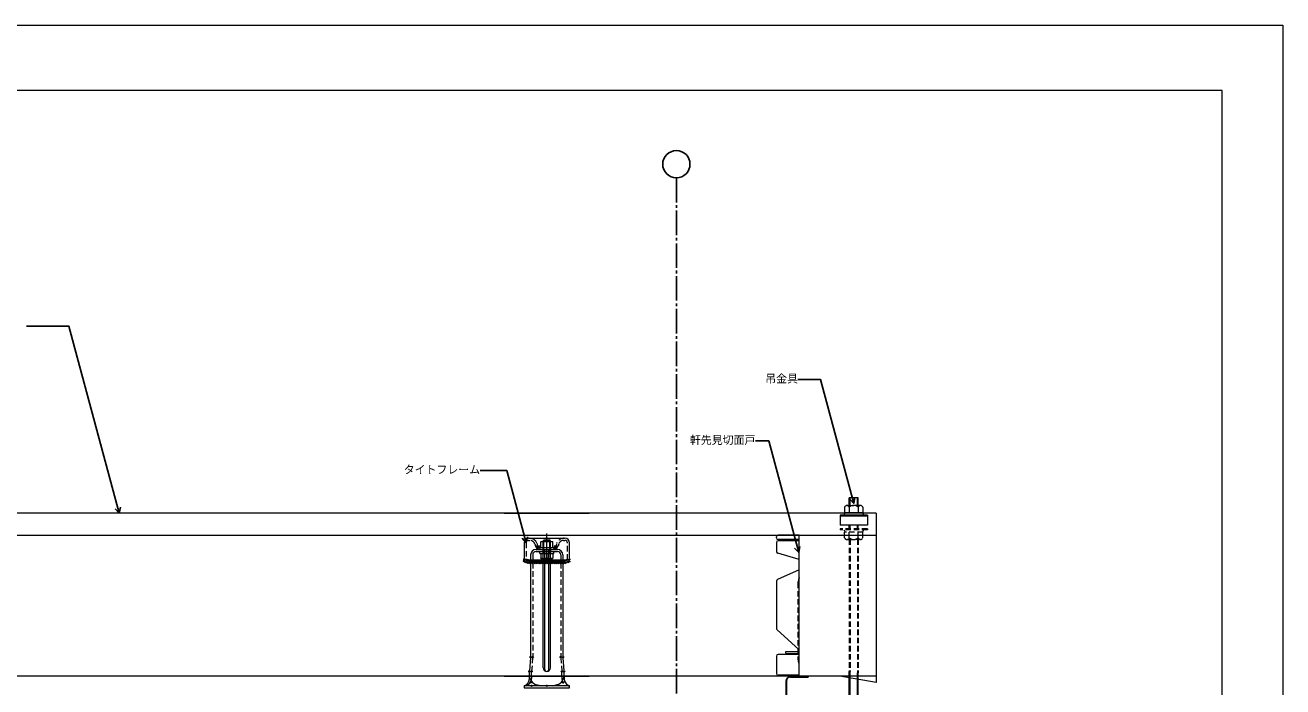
# Model space of a CAD drawing. Units: millimetres at full size, sheet at 1:3; details may follow other scales. Extents: x -1270 to 1250, y -891 to 1034.
# Drawn here: x -132 to 1250, y 163 to 891 of the extents above; entities that cross this region are included whole.
import ezdxf
from ezdxf.enums import TextEntityAlignment as Align

# ---------------------------------------------------------------- set-up
doc = ezdxf.new("R2010")
doc.units = ezdxf.units.MM
doc.header["$LTSCALE"] = 3
doc.header["$PDMODE"] = 32
doc.header["$PDSIZE"] = 1.5
doc.linetypes.add('CHAIN2', pattern=[12, 9, -1, 1, -1])
doc.linetypes.add('DASHED2', pattern=[3, 2, -1])
for name, color, linetype, lineweight in [('0-0_補助1', 4, 'Continuous', 5), ('0-4_寸法線1', 5, 'Continuous', 25), ('0-6_名称1', 5, 'Continuous', 25), ('0-B_屋根1', 6, 'Continuous', 20), ('1-9_吊金具', 3, 'Continuous', 9), ('2-A_タイトフレーム', 3, 'Continuous', 9), ('2-D_軒先見切面戸', 7, 'Continuous', 5), ('2-F_I金具', 7, 'Continuous', 5), ('5-B_枠2', 4, 'Continuous', 5)]:
    doc.layers.add(name, color=color, linetype=linetype, lineweight=lineweight)
doc.styles.add('ＭＳ ゴシック', font='')
doc.styles.get('ＭＳ ゴシック').set_extended_font_data('MS Gothic')

msp = doc.modelspace()

# ---------------------------------------------------------------- linework, layer by layer
at = {"layer": '0-0_補助1'}
for p, q in [((1183.608, 819), (-1202.687, 819)), ((1183.608, -819), (1183.608, 819))]:
    msp.add_line(p, q, dxfattribs=at)
at = {"layer": '0-4_寸法線1', "linetype": 'CHAIN2'}
msp.add_line((583.608, 723.055), (583.608, -619.534), dxfattribs=at)
at = {"layer": '0-4_寸法線1'}
msp.add_circle((583.608, 738.055), 15, dxfattribs=at)
at = {"layer": '0-6_名称1'}
for p, q in [((-29.093, 354.211), (-27.748, 360.783)), ((778.608, 365.044), (774.157, 370.063)), ((778.608, 365.044), (779.953, 371.616)), ((-29.093, 354.211), (-33.543, 359.23)), ((418.408, 321.711), (413.957, 326.73)), ((418.408, 321.711), (419.753, 328.283)), ((718.104, 310.986), (713.653, 316.005)), ((718.104, 310.986), (719.449, 317.558))]:
    msp.add_line(p, q, dxfattribs=at)
for points in [[(-29.093, 354.211), (-84.207, 559.899), (-131.036, 559.899)], [(778.608, 365.044), (742.122, 501.21), (717.338, 501.21)], [(718.104, 310.986), (685.218, 433.719), (670.514, 433.719)], [(418.408, 321.711), (397.113, 401.184), (367.848, 401.184)]]:
    msp.add_lwpolyline(points, dxfattribs=at)
at = {"layer": '0-B_屋根1'}
for p, q in [((803.218, 354.211), (-976.392, 354.211)), ((394.408, 354.211), (487.808, 354.211)), ((-976.392, 330.211), (803.218, 330.211)), ((394.408, 330.211), (487.808, 330.211)), ((803.218, 175.211), (-976.392, 175.211)), ((394.408, 175.211), (487.808, 175.211))]:
    msp.add_line(p, q, dxfattribs=at)
msp.add_lwpolyline([(803.218, 354.211), (803.218, 175.211), (803.218, 168.211), (763.218, 175.211)], dxfattribs=at)
at = {"layer": '1-9_吊金具'}
for p, q in [((768.608, 360.77), (768.608, 354.77)), ((768.608, 360.77), (768.608, 354.77)), ((771.108, 362.77), (778.608, 362.77)), ((771.108, 362.77), (778.608, 362.77)), ((783.608, 371.37), (773.608, 371.37)), ((773.608, 362.77), (773.608, 371.37)), ((783.608, 371.37), (773.608, 371.37)), ((773.608, 362.77), (773.608, 371.37)), ((773.608, 360.77), (773.608, 354.77)), ((773.608, 360.77), (773.608, 354.77)), ((774.608, 362.77), (774.608, 371.37)), ((774.608, 362.77), (774.608, 371.37)), ((786.108, 362.77), (778.608, 362.77)), ((786.108, 362.77), (778.608, 362.77)), ((782.608, 362.77), (782.608, 371.37)), ((782.608, 362.77), (782.608, 371.37)), ((783.608, 362.77), (783.608, 371.37)), ((783.608, 362.77), (783.608, 371.37)), ((783.608, 360.77), (783.608, 354.77)), ((783.608, 360.77), (783.608, 354.77)), ((788.608, 360.77), (788.608, 354.77)), ((788.608, 360.77), (788.608, 354.77)), ((793.608, 352.27), (763.608, 352.27)), ((763.608, 352.27), (763.608, 351.07)), ((793.608, 352.27), (763.608, 352.27)), ((763.608, 352.27), (763.608, 351.07)), ((793.608, 351.07), (763.608, 351.07)), ((793.608, 351.07), (763.608, 351.07)), ((763.608, 351.07), (763.608, 341.07)), ((793.608, 351.07), (763.608, 351.07)), ((793.608, 351.07), (763.608, 351.07)), ((763.608, 351.07), (763.608, 341.07)), ((767.608, 352.27), (769.108, 354.77)), ((767.608, 352.27), (769.108, 354.77)), ((768.608, 354.77), (788.608, 354.77)), ((768.608, 354.77), (788.608, 354.77)), ((788.108, 354.77), (769.108, 354.77)), ((788.108, 354.77), (769.108, 354.77)), ((788.108, 354.77), (789.608, 352.27)), ((788.108, 354.77), (789.608, 352.27)), ((793.608, 352.27), (793.608, 351.07)), ((793.608, 352.27), (793.608, 351.07)), ((793.608, 351.07), (793.608, 341.07)), ((793.608, 351.07), (793.608, 341.07)), ((793.608, 341.07), (763.608, 341.07)), ((793.608, 341.07), (763.608, 341.07)), ((773.608, 337.07), (773.608, 341.07)), ((773.608, 337.07), (773.608, 341.07)), ((774.608, 337.07), (774.608, 341.07)), ((774.608, 337.07), (774.608, 341.07)), ((782.608, 337.07), (782.608, 341.07)), ((782.608, 337.07), (782.608, 341.07)), ((783.608, 337.07), (783.608, 341.07)), ((783.608, 337.07), (783.608, 341.07)), ((773.608, 127.011), (773.608, 180.393)), ((774.608, 127.011), (774.608, 180.218)), ((782.608, 127.011), (782.608, 178.818)), ((783.608, 127.011), (783.608, 178.643))]:
    msp.add_line(p, q, dxfattribs=at)
at = {"layer": '1-9_吊金具', "linetype": 'DASHED2'}
for p, q in [((763.608, 337.07), (763.608, 335.87)), ((793.608, 337.07), (763.608, 337.07)), ((763.608, 337.07), (763.608, 335.87)), ((793.608, 335.87), (763.608, 335.87)), ((767.608, 335.87), (769.108, 333.37)), ((767.608, 335.87), (769.108, 333.37)), ((788.608, 333.37), (768.608, 333.37)), ((768.608, 327.37), (768.608, 333.37)), ((788.608, 333.37), (768.608, 333.37)), ((768.608, 327.37), (768.608, 333.37)), ((773.608, 327.37), (773.608, 333.37)), ((773.608, 327.37), (773.608, 333.37)), ((783.608, 327.37), (783.608, 333.37)), ((783.608, 327.37), (783.608, 333.37)), ((788.108, 333.37), (789.608, 335.87)), ((788.108, 333.37), (789.608, 335.87)), ((788.608, 327.37), (788.608, 333.37)), ((788.608, 327.37), (788.608, 333.37)), ((793.608, 337.07), (793.608, 335.87)), ((771.108, 325.37), (778.608, 325.37)), ((771.108, 325.37), (778.608, 325.37)), ((773.608, 325.37), (773.608, 180.393)), ((773.608, 325.37), (773.608, 180.393)), ((774.608, 325.37), (774.608, 180.218)), ((786.108, 325.37), (778.608, 325.37)), ((786.108, 325.37), (778.608, 325.37)), ((782.608, 325.37), (782.608, 178.818)), ((783.608, 325.37), (783.608, 178.643))]:
    msp.add_line(p, q, dxfattribs=at)
msp.add_lwpolyline([(793.608, 337.07), (793.608, 335.87), (763.608, 335.87)], dxfattribs=at)
at = {"layer": '1-9_吊金具'}
for centre, radius, start, end in [((771.108, 360.208), 2.563, 12.67965, 167.32035), ((771.108, 360.208), 2.563, 12.67965, 167.32035), ((778.608, 355.521), 7.25, 89.9999, 133.6049), ((778.608, 355.521), 7.25, 89.9999, 133.6049), ((778.608, 355.521), 7.25, 46.39499, 90.00021), ((778.608, 355.521), 7.25, 46.39499, 90.00021), ((786.108, 360.208), 2.563, 12.6797, 167.32259), ((786.108, 360.208), 2.563, 12.6797, 167.32259)]:
    msp.add_arc(centre, radius, start, end, dxfattribs=at)
at = {"layer": '1-9_吊金具', "linetype": 'DASHED2'}
for centre, radius, start, end in [((771.108, 327.933), 2.563, 192.6797, 347.32259), ((771.108, 327.933), 2.563, 192.6797, 347.32259), ((778.608, 332.62), 7.25, 226.3951, 270.0001), ((778.608, 332.62), 7.25, 226.3951, 270.0001), ((778.608, 332.62), 7.25, 269.99907, 313.60375), ((778.608, 332.62), 7.25, 269.99907, 313.60375), ((786.108, 327.933), 2.563, 192.67959, 347.31812), ((786.108, 327.933), 2.563, 192.67959, 347.31812)]:
    msp.add_arc(centre, radius, start, end, dxfattribs=at)
at = {"layer": '2-A_タイトフレーム'}
for p, q in [((423.358, 308.411), (423.358, 301.714)), ((429.358, 314.411), (452.858, 314.411)), ((429.358, 312.111), (452.858, 312.111)), ((437.108, 301.714), (437.108, 314.411)), ((438.908, 301.714), (438.908, 314.411)), ((443.308, 301.714), (443.308, 314.411)), ((445.108, 301.714), (445.108, 314.411)), ((458.858, 308.411), (458.858, 196.936)), ((423.358, 301.714), (423.358, 196.936)), ((437.108, 184.329), (437.108, 301.714)), ((438.908, 182.529), (438.908, 301.714)), ((443.308, 182.529), (443.308, 301.714)), ((445.108, 184.329), (445.108, 301.714)), ((423.296, 195.361), (422.17, 181.116)), ((458.92, 195.361), (460.045, 181.116)), ((422.108, 172.059), (422.108, 179.54)), ((424.408, 175.829), (424.408, 179.54)), ((457.812, 176.004), (457.812, 173.084)), ((460.108, 175.829), (460.108, 179.54)), ((460.108, 175.829), (460.108, 172.059))]:
    msp.add_line(p, q, dxfattribs=at)
at = {"layer": '2-A_タイトフレーム', "linetype": 'DASHED2'}
for p, q in [((425.658, 308.411), (425.658, 196.936)), ((456.558, 308.411), (456.558, 196.936)), ((425.596, 195.361), (424.47, 181.116)), ((456.62, 195.361), (457.745, 181.116)), ((424.403, 176.004), (424.403, 172.539)), ((457.808, 175.829), (457.808, 179.54))]:
    msp.add_line(p, q, dxfattribs=at)
at = {"layer": '2-A_タイトフレーム'}
msp.add_lwpolyline([(416.108, 164.511), (416.108, 162.211), (466.108, 162.211), (466.108, 164.511)], close=True, dxfattribs=at)
for centre, radius, start, end in [((429.358, 308.411), 6, 90, 180), ((429.358, 308.411), 3.7, 90, 180), ((452.858, 308.411), 6, 0, 90), ((452.858, 308.411), 3.7, 0, 90), ((403.358, 196.936), 20, 355.48168, 0), ((405.658, 196.936), 20, 355.48166, 360), ((476.558, 196.936), 20, 180, 184.51834), ((478.858, 196.936), 20, 180, 184.51832), ((442.108, 179.54), 20, 175.48168, 180), ((444.408, 179.54), 20, 175.48166, 180), ((441.108, 184.329), 4, 180, 359.99998), ((441.108, 182.529), 2.2, 180, 359.99998), ((437.808, 179.54), 20, 0, 4.51834), ((440.108, 179.54), 20, 0, 4.51832), ((416.108, 172.811), 8.3, 270, 358.1176), ((413.688, 172.594), 8.437, 286.66783, 356.36645), ((432.608, 175.829), 10.5, 180, 253.25361), ((449.608, 175.829), 10.5, 286.74638, 0), ((468.527, 172.594), 8.437, 183.63355, 253.33217), ((441.108, 204.077), 40, 253.25361, 261.05979), ((441.108, 204.077), 40, 278.9402, 286.74638)]:
    msp.add_arc(centre, radius, start, end, dxfattribs=at)
at = {"layer": '2-A_タイトフレーム', "linetype": 'DASHED2'}
msp.add_arc((466.108, 172.811), 8.3, 178.1176, 270, dxfattribs=at)
at = {"layer": '2-A_タイトフレーム'}
for p in [(423.358, 196.147), (425.658, 196.147), (456.558, 196.147), (458.858, 196.147), (422.108, 180.329), (424.408, 180.329), (457.808, 180.329), (460.108, 180.329), (423.358, 168.231), (458.858, 168.231), (424.408, 164.511), (441.108, 164.511)]:
    msp.add_point(p, dxfattribs=at)
at = {"layer": '2-D_軒先見切面戸'}
for p, q in [((693.604, 327.391), (693.604, 328.181)), ((693.604, 321.973), (693.604, 312.27)), ((718.604, 330.211), (695.604, 330.211)), ((718.604, 325.346), (695.604, 325.346)), ((718.604, 323.973), (695.604, 323.973)), ((718.104, 330.211), (718.104, 176.051)), ((718.604, 176.051), (718.604, 330.211)), ((718.604, 303.243), (695.026, 310.355)), ((718.604, 291.998), (694.795, 281.468)), ((693.604, 279.639), (693.604, 227.914)), ((718.104, 283.551), (717.43, 279.336)), ((718.604, 283.551), (717.93, 279.336)), ((718.604, 204.208), (694.256, 226.437)), ((693.604, 197.062), (693.604, 178.158)), ((718.604, 199.062), (695.604, 199.062)), ((703.604, 201.461), (703.604, 201.207)), ((718.604, 202.292), (704.093, 201.961)), ((704.093, 200.707), (718.604, 200.376)), ((718.104, 189.551), (717.43, 193.766)), ((718.604, 189.551), (717.93, 193.766)), ((718.604, 176.158), (695.604, 176.158)), ((704.104, 169.551), (704.104, 118.951)), ((704.604, 169.551), (704.604, 118.804)), ((728.604, 174.551), (709.104, 174.551)), ((709.104, 174.051), (728.604, 174.051)), ((728.604, 174.551), (728.604, 174.051))]:
    msp.add_line(p, q, dxfattribs=at)
at = {"layer": '2-D_軒先見切面戸', "linetype": 'DASHED2'}
for p, q in [((717.304, 277.756), (717.304, 195.346)), ((717.804, 277.756), (717.804, 195.346))]:
    msp.add_line(p, q, dxfattribs=at)
at = {"layer": '2-D_軒先見切面戸'}
for centre, radius, start, end in [((695.604, 328.211), 2, 90, 180), ((695.604, 327.346), 2, 180, 270), ((695.604, 321.973), 2, 90, 180), ((695.604, 312.27), 2, 180, 253.21507), ((695.604, 279.639), 2, 113.85865, 180), ((727.304, 277.756), 10, 170.90972, 180), ((727.804, 277.756), 10, 170.90972, 180), ((695.604, 227.914), 2, 180, 227.60591), ((695.604, 197.062), 2, 90, 180), ((704.104, 201.461), 0.5, 91.30613, 180), ((704.104, 201.207), 0.5, 180, 268.69387), ((727.304, 195.346), 10, 180, 189.09028), ((727.804, 195.346), 10, 180, 189.09028), ((695.604, 178.158), 2, 180, 270), ((709.104, 169.551), 5, 90, 180), ((709.104, 169.551), 4.5, 90, 180), ((716.604, 176.051), 2, 270, 0), ((716.604, 176.051), 1.5, 270, 0)]:
    msp.add_arc(centre, radius, start, end, dxfattribs=at)
at = {"layer": '2-F_I金具'}
for p, q in [((441.108, 302.611), (441.108, 331.972)), ((416.108, 321.711), (416.108, 303.714)), ((421.108, 326.711), (461.108, 326.711)), ((421.108, 324.411), (422.523, 324.411)), ((427.936, 320.497), (428.744, 318.05)), ((430.834, 319.055), (429.28, 316.905)), ((433.132, 318.82), (429.815, 314.231)), ((430.12, 321.218), (430.928, 318.771)), ((434.858, 323.211), (434.608, 322.961)), ((434.608, 316.711), (434.608, 322.961)), ((434.858, 323.211), (447.358, 323.211)), ((437.108, 323.911), (438.308, 325.111)), ((437.108, 323.911), (445.108, 323.911)), ((437.108, 310.111), (437.108, 323.911)), ((437.733, 310.111), (437.733, 324.536)), ((438.308, 325.111), (443.908, 325.111)), ((441.108, 316.711), (441.108, 322.486)), ((445.108, 323.911), (443.908, 325.111)), ((444.483, 310.111), (444.483, 324.536)), ((445.108, 310.111), (445.108, 323.911)), ((447.358, 323.211), (447.608, 322.961)), ((447.608, 316.711), (447.608, 322.961)), ((449.083, 318.82), (452.401, 314.231)), ((451.864, 320.518), (451.287, 318.771)), ((451.381, 319.055), (452.935, 316.905)), ((454.279, 320.497), (453.472, 318.05)), ((459.692, 324.411), (461.108, 324.411)), ((466.108, 303.714), (466.108, 321.711)), ((434.076, 316.711), (432.522, 314.562)), ((433.408, 310.111), (433.408, 312.111)), ((433.408, 312.111), (448.808, 312.111)), ((433.408, 310.111), (448.808, 310.111)), ((433.777, 316.711), (448.439, 316.711)), ((433.777, 314.411), (448.439, 314.411)), ((434.608, 316.711), (447.608, 316.711)), ((434.608, 310.111), (434.608, 304.761)), ((434.758, 304.611), (434.608, 304.761)), ((434.758, 304.611), (447.458, 304.611)), ((436.858, 316.711), (436.858, 314.411)), ((436.858, 314.411), (436.858, 312.111)), ((441.108, 310.111), (441.108, 305.278)), ((445.358, 316.711), (445.358, 314.411)), ((445.358, 314.411), (445.358, 312.111)), ((447.458, 304.611), (447.608, 304.761)), ((447.608, 310.111), (447.608, 304.761)), ((448.14, 316.711), (449.694, 314.562)), ((448.808, 310.111), (448.808, 312.111)), ((415.147, 301.311), (416.368, 302.532)), ((415.608, 304.209), (416.108, 304.209)), ((415.608, 304.209), (415.608, 303.209)), ((415.788, 300.61), (417.326, 302.149)), ((416.108, 303.714), (418.962, 302.572)), ((416.187, 303.699), (416.108, 303.714)), ((416.746, 300.227), (418.285, 301.766)), ((417.704, 299.844), (419.258, 301.397)), ((418.683, 299.481), (420.296, 301.094)), ((419.721, 299.177), (421.413, 300.869)), ((420.825, 298.939), (422.624, 300.738)), ((421.108, 303.141), (461.108, 303.141)), ((422.007, 298.78), (423.941, 300.714)), ((423.283, 298.714), (425.282, 300.714)), ((423.419, 301.714), (458.797, 301.714)), ((424.624, 298.714), (426.624, 300.714)), ((425.966, 298.714), (427.966, 300.714)), ((427.307, 298.714), (429.307, 300.714)), ((428.649, 298.714), (430.649, 300.714)), ((429.991, 298.714), (431.991, 300.714)), ((431.332, 298.714), (433.332, 300.714)), ((432.674, 298.714), (434.674, 300.714)), ((434.016, 298.714), (436.016, 300.714)), ((435.357, 298.714), (437.357, 300.714)), ((436.699, 298.714), (438.699, 300.714)), ((438.04, 298.714), (440.04, 300.714)), ((439.382, 298.714), (441.382, 300.714)), ((440.724, 298.714), (442.724, 300.714)), ((442.065, 298.714), (444.065, 300.714)), ((443.407, 298.714), (445.407, 300.714)), ((444.749, 298.714), (446.749, 300.714)), ((446.09, 298.714), (448.09, 300.714)), ((447.432, 298.714), (449.432, 300.714)), ((448.774, 298.714), (450.774, 300.714)), ((450.115, 298.714), (452.115, 300.714)), ((451.457, 298.714), (453.457, 300.714)), ((452.799, 298.714), (454.799, 300.714)), ((454.14, 298.714), (456.14, 300.714)), ((455.482, 298.714), (457.482, 300.714)), ((456.823, 298.714), (458.823, 300.714)), ((458.165, 298.714), (460.246, 300.795)), ((459.524, 298.731), (461.877, 301.084)), ((461.013, 298.878), (463.88, 301.746)), ((462.709, 299.233), (466.117, 302.64)), ((463.253, 302.572), (466.108, 303.714)), ((464.762, 299.944), (466.8, 301.982)), ((466.028, 303.699), (466.108, 303.714)), ((466.608, 304.209), (466.108, 304.209)), ((466.608, 304.209), (466.608, 303.209)), ((466.999, 300.839), (467.184, 301.024))]:
    msp.add_line(p, q, dxfattribs=at)
at = {"layer": '2-F_I金具', "linetype": 'DASHED2'}
for p, q in [((418.408, 321.711), (418.408, 303.361)), ((463.808, 303.361), (463.808, 321.711))]:
    msp.add_line(p, q, dxfattribs=at)
at = {"layer": '2-F_I金具'}
for points in [[(421.108, 303.141), (421.021, 303.145), (420.933, 303.149), (420.843, 303.153), (420.751, 303.157), (420.656, 303.162), (420.557, 303.167), (420.453, 303.173), (420.343, 303.18), (420.227, 303.187), (420.104, 303.195), (419.973, 303.204), (419.834, 303.214), (419.69, 303.225), (419.539, 303.237), (419.384, 303.25), (419.225, 303.265), (419.063, 303.28), (418.898, 303.296), (418.732, 303.314), (418.565, 303.333), (418.399, 303.353), (418.233, 303.373), (418.069, 303.395), (417.908, 303.417), (417.751, 303.439), (417.598, 303.462), (417.45, 303.484), (417.308, 303.506), (417.173, 303.527), (417.046, 303.548), (416.928, 303.567), (416.817, 303.586), (416.713, 303.604), (416.616, 303.621), (416.523, 303.637), (416.435, 303.653), (416.35, 303.669), (416.268, 303.684), (416.187, 303.699)], [(461.108, 303.141), (461.195, 303.145), (461.283, 303.149), (461.372, 303.153), (461.464, 303.157), (461.559, 303.162), (461.658, 303.167), (461.762, 303.173), (461.872, 303.18), (461.988, 303.187), (462.112, 303.195), (462.243, 303.204), (462.381, 303.214), (462.526, 303.225), (462.676, 303.237), (462.831, 303.25), (462.99, 303.265), (463.153, 303.28), (463.317, 303.296), (463.483, 303.314), (463.65, 303.333), (463.817, 303.353), (463.982, 303.373), (464.146, 303.395), (464.307, 303.417), (464.464, 303.439), (464.618, 303.462), (464.765, 303.484), (464.907, 303.506), (465.042, 303.527), (465.169, 303.548), (465.287, 303.567), (465.398, 303.586), (465.502, 303.604), (465.6, 303.621), (465.692, 303.637), (465.781, 303.653), (465.865, 303.669), (465.948, 303.684), (466.028, 303.699)]]:
    msp.add_lwpolyline(points, dxfattribs=at)
for centre, radius, start, end in [((421.108, 321.711), 5, 90, 180), ((421.108, 321.711), 2.7, 90, 180), ((422.523, 318.711), 8, 18.26289, 90), ((433.777, 319.711), 3, 198.26289, 270), ((437.858, 312.233), 10.755, 72.41202, 107.58798), ((444.358, 312.233), 10.755, 72.41202, 107.58798), ((448.439, 319.711), 3, 270, 341.73711), ((461.108, 321.711), 5, 0, 90), ((461.108, 321.711), 2.7, 0, 90), ((433.777, 319.711), 5.3, 198.26289, 270), ((437.858, 312.861), 8.25, 246.79921, 293.20079), ((444.358, 312.861), 8.25, 246.79921, 293.20079), ((448.439, 319.711), 5.3, 270, 341.73711), ((413.039, 325.485), 22.423, 276.57857, 279.91731), ((423.419, 313.714), 12, 248.19859, 270), ((458.797, 313.714), 12, 270, 291.80141), ((469.177, 325.485), 22.423, 260.08269, 263.42143)]:
    msp.add_arc(centre, radius, start, end, dxfattribs=at)
at = {"layer": '2-F_I金具', "linetype": 'DASHED2'}
for centre, radius, start, end in [((422.523, 318.711), 5.7, 18.26289, 90), ((459.692, 318.711), 8, 90, 161.73711), ((459.692, 318.711), 5.7, 90, 161.73711)]:
    msp.add_arc(centre, radius, start, end, dxfattribs=at)
at = {"layer": '2-F_I金具'}
for p in [(431.608, 317.411), (441.108, 326.711), (431.608, 316.711), (432.019, 317.28), (441.108, 314.177), (450.196, 317.28), (450.608, 316.711)]:
    msp.add_point(p, dxfattribs=at)
at = {"layer": '5-B_枠2'}
msp.add_lwpolyline([(-1269.54, 891), (1250.46, 891), (1250.46, -891), (-1269.54, -891)], close=True, dxfattribs=at)

# ---------------------------------------------------------------- texts
at = {"layer": '0-6_名称1', "style": 'ＭＳ ゴシック'}
for s, p in [('吊金具', (681.338, 495.21)), ('軒先見切面戸', (598.514, 427.719)), ('タイトフレーム', (283.848, 395.184))]:
    msp.add_text(s, height=8.798, dxfattribs=at).set_placement(p, align=Align.BOTTOM_LEFT)

doc.saveas('drawing.dxf')
